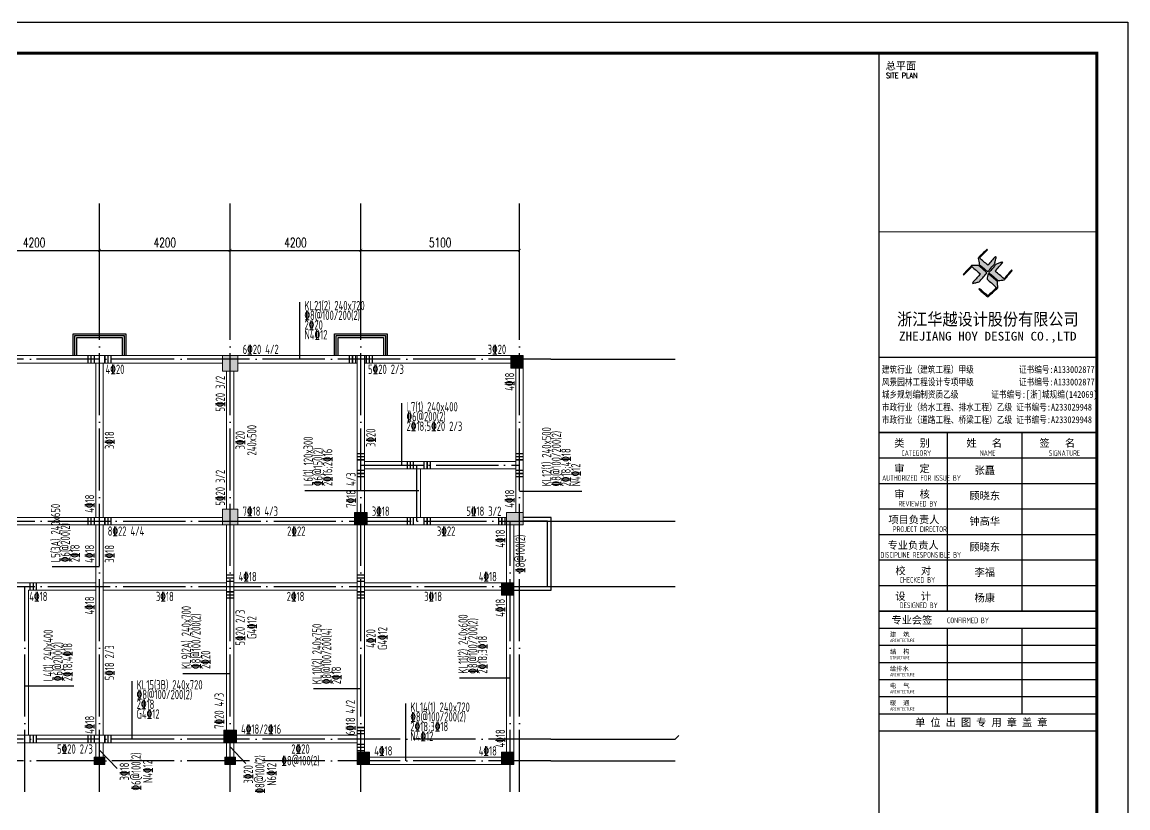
# Model space of a CAD drawing. Extents: x -638872 to -278819, y -139534 to 213996.
# Drawn here: x -494384 to -458845, y -28835 to -3591 of the extents above; entities that cross this region are included whole.
import ezdxf
from ezdxf.enums import TextEntityAlignment as Align

# ---------------------------------------------------------------- set-up
doc = ezdxf.new("R2010")
doc.units = 0
doc.header["$LTSCALE"] = 1000
doc.header["$MEASUREMENT"] = 0
doc.linetypes.add('DOTE', pattern=[2.42, 2, -0.2, 0.02, -0.2])
doc.linetypes.add('线型3', pattern=[500, 300, -200])
doc.layers.get('0').update_dxf_attribs({"linetype": 'CONTINUOUS'})
doc.layers.get('Defpoints').update_dxf_attribs({"linetype": 'CONTINUOUS'})
for name, color, linetype in [('AXIS', 171, 'CONTINUOUS'), ('DOTE', 14, 'DOTE'), ('PUB_TITLE', 171, 'CONTINUOUS'), ('TK', 4, 'CONTINUOUS'), ('室外线条', 151, 'CONTINUOUS'), ('栏杆', 144, 'CONTINUOUS')]:
    doc.layers.add(name, color=color, linetype=linetype)
for name, color, linetype, lineweight in [('COLU', 7, 'CONTINUOUS', 0), ('COLU_HATCH', 251, 'CONTINUOUS', 0), ('梁', 4, 'CONTINUOUS', 18), ('梁原位标注', 7, 'CONTINUOUS', 25), ('梁原位标注竖向', 7, 'CONTINUOUS', 25), ('梁虚线', 134, '线型3', 18), ('梁集中标注', 2, 'CONTINUOUS', 25), ('梁集中标注竖向', 2, 'CONTINUOUS', 25), ('次梁箍筋', 1, 'CONTINUOUS', 40)]:
    doc.layers.add(name, color=color, linetype=linetype, lineweight=lineweight)
doc.styles.add('-宋体', font='', dxfattribs={"width": 0.8})
doc.styles.add('_TCH_DIM_T3', font='SIMPLEX', dxfattribs={"width": 0.705882, "bigfont": 'GBCBIG'})
doc.styles.add('FromPkpm', font='Pkpmeng', dxfattribs={"width": 0.7, "bigfont": 'hztxt'})
doc.styles.add('HT', font='simhei.ttf', dxfattribs={"width": 0.8})
doc.styles.add('ROMANS', font='romans', dxfattribs={"width": 0.65, "height": 231.275})
doc.styles.add('TSSD_REIN', font='tssdeng.shx', dxfattribs={"width": 0.7, "bigfont": 'tssdchn.shx'})
doc.styles.add('图签宋体', font='', dxfattribs={"height": 300})
doc.styles.add('图签黑体', font='simhei.ttf', dxfattribs={"height": 550})
doc.styles.get('-宋体').set_extended_font_data('SimSun')
doc.styles.get('图签宋体').set_extended_font_data('NSimSun')
doc.dimstyles.new('_TCH_ARCH&&100', dxfattribs={"dimtxt": 297.5, "dimasz": 100, "dimexe": 250, "dimexo": 300, "dimgap": 100, "dimtad": 1, "dimdec": 0, "dimzin": 0, "dimdsep": 46, "dimtxsty": '_TCH_DIM_T3', "dimblk": 'ARCHTICK', "dimcen": 0.09, "dimclrt": 7, "dimazin": 2, "dimtfac": 1, "dimtdec": 0, "dimtix": 1, "dimtmove": 2, "dimatfit": 3, "dimfxl": 0, "dimtolj": 1, "dimtzin": 0, "dimarcsym": 0})

# ---------------------------------------------------------------- blocks, each defined once
blk = doc.blocks.new('A$C053D6479')
at = {"layer": 'PUB_TITLE'}
h = blk.add_hatch(color=256, dxfattribs=at)
h.dxf.hatch_style = 1
edge = h.paths.add_edge_path()
edge.add_spline(control_points=[(1026, 827), (1105, 920), (1188, 1008), (1266, 1102)], knot_values=[13, 13, 13, 13, 14, 14, 14, 14], degree=3, periodic=0)
edge.add_spline(control_points=[(1266, 1102), (1258, 1111), (1249, 1119), (1239, 1116)], knot_values=[12, 12, 12, 12, 13, 13, 13, 13], degree=3, periodic=0)
edge.add_spline(control_points=[(1239, 1116), (1210, 1107), (1179, 1092), (1144, 1077)], knot_values=[11, 11, 11, 11, 12, 12, 12, 12], degree=3, periodic=0)
edge.add_spline(control_points=[(1144, 1077), (1109, 1063), (1069, 1053), (1047, 1038)], knot_values=[10, 10, 10, 10, 11, 11, 11, 11], degree=3, periodic=0)
edge.add_spline(control_points=[(1047, 1038), (1028, 1026), (1007, 992), (991, 972)], knot_values=[9, 9, 9, 9, 10, 10, 10, 10], degree=3, periodic=0)
edge.add_spline(control_points=[(991, 972), (942, 913), (899, 868), (849, 810)], knot_values=[8, 8, 8, 8, 9, 9, 9, 9], degree=3, periodic=0)
edge.add_spline(control_points=[(849, 810), (842, 801), (822, 776), (822, 775)], knot_values=[7, 7, 7, 7, 8, 8, 8, 8], degree=3, periodic=0)
edge.add_spline(control_points=[(822, 775), (823, 771), (848, 752), (859, 744)], knot_values=[6, 6, 6, 6, 7, 7, 7, 7], degree=3, periodic=0)
edge.add_spline(control_points=[(859, 744), (949, 670), (1035, 592), (1122, 521)], knot_values=[5, 5, 5, 5, 6, 6, 6, 6], degree=3, periodic=0)
edge.add_spline(control_points=[(1122, 521), (1153, 527), (1185, 530), (1217, 533)], knot_values=[4, 4, 4, 4, 5, 5, 5, 5], degree=3, periodic=0)
edge.add_spline(control_points=[(1217, 533), (1246, 535), (1293, 532), (1316, 542)], knot_values=[3, 3, 3, 3, 4, 4, 4, 4], degree=3, periodic=0)
edge.add_spline(control_points=[(1316, 542), (1327, 547), (1338, 565), (1349, 579)], knot_values=[2, 2, 2, 2, 3, 3, 3, 3], degree=3, periodic=0)
edge.add_spline(control_points=[(1349, 579), (1423, 670), (1507, 759), (1572, 848)], knot_values=[1, 1, 1, 1, 2, 2, 2, 2], degree=3, periodic=0)
edge.add_spline(control_points=[(1572, 848), (1564, 852), (1561, 861), (1551, 862)], knot_values=[0, 0, 0, 0, 1, 1, 1, 1], degree=3, periodic=0)
edge.add_spline(control_points=[(1551, 862), (1469, 769), (1393, 671), (1310, 579)], knot_values=[15, 15, 15, 15, 16, 16, 16, 16], degree=3, periodic=0)
edge.add_spline(control_points=[(1310, 579), (1216, 662), (1118, 742), (1026, 827)], knot_values=[14, 14, 14, 14, 15, 15, 15, 15], degree=3, periodic=0)
at = {"layer": 'TK'}
h = blk.add_hatch(color=256, dxfattribs=at)
h.dxf.hatch_style = 2
edge = h.paths.add_edge_path()
edge.add_spline(control_points=[(906, 946), (906, 946), (906, 946), (866, 899), (814, 839), (806, 829), (789, 806), (787, 806), (777, 804), (728, 856), (719, 864), (651, 922), (580, 978), (514, 1036), (509, 1106), (488, 1176), (479, 1247), (570, 1343), (663, 1436), (758, 1526), (764, 1523), (768, 1518), (774, 1515), (693, 1422), (599, 1343), (520, 1249), (607, 1171), (698, 1096), (789, 1021), (874, 1109), (950, 1206), (1031, 1298), (1066, 1286), (1054, 1262), (1045, 1224), (1036, 1188), (1031, 1158), (1024, 1121), (1020, 1104), (1017, 1085), (1012, 1071), (1004, 1052), (976, 1026), (956, 1003), (906, 946)], knot_values=[-1, 0, 0, 0, 0, 0.0001, 1, 1, 1, 2, 2, 2, 3, 3, 3, 4, 4, 4, 5, 5, 5, 6, 6, 6, 7, 7, 7, 8, 8, 8, 9, 9, 9, 10, 10, 10, 11, 11, 11, 12, 12, 12, 13, 13, 13, 14, 14, 14, 14], degree=3, periodic=0)
h = blk.add_hatch(color=256, dxfattribs=at)
h.dxf.hatch_style = 2
edge = h.paths.add_edge_path()
edge.add_spline(control_points=[(291, 452), (291, 452), (291, 452), (313, 470), (322, 480), (400, 566), (477, 652), (553, 736), (460, 815), (366, 894), (270, 970), (183, 883), (101, 791), (16, 703), (-18, 714), (9, 735), (28, 755), (103, 838), (192, 930), (266, 1005), (319, 1009), (387, 1005), (442, 1007), (456, 1008), (472, 1011), (485, 1007), (507, 1000), (534, 967), (555, 949), (624, 891), (699, 833), (760, 773), (689, 691), (614, 604), (539, 517), (529, 505), (516, 487), (506, 482), (492, 475), (469, 472), (452, 467), (416, 456), (383, 448), (342, 438), (323, 433), (297, 422), (293, 440), (291, 452)], knot_values=[-1, 0, 0, 0, 0, 0.0001, 1, 1, 1, 2, 2, 2, 3, 3, 3, 4, 4, 4, 5, 5, 5, 6, 6, 6, 7, 7, 7, 8, 8, 8, 9, 9, 9, 10, 10, 10, 11, 11, 11, 12, 12, 12, 13, 13, 13, 14, 14, 14, 15, 15, 15, 15], degree=3, periodic=0)
h = blk.add_hatch(color=256, dxfattribs=at)
h.dxf.hatch_style = 2
edge = h.paths.add_edge_path()
edge.add_spline(control_points=[(662, 103), (662, 103), (662, 103), (616, 143), (568, 186), (545, 207), (518, 224), (499, 250), (501, 259), (511, 261), (516, 267), (609, 192), (696, 111), (785, 33), (883, 118), (977, 208), (1070, 298), (992, 373), (892, 456), (803, 534), (791, 544), (768, 561), (766, 569), (761, 588), (776, 634), (780, 655), (785, 690), (788, 721), (795, 746), (897, 661), (998, 576), (1097, 490), (1100, 425), (1106, 361), (1107, 294), (1018, 207), (925, 121), (830, 33), (818, 21), (800, 0), (787, 0), (768, -1), (725, 49), (712, 60), (662, 103)], knot_values=[-1, 0, 0, 0, 0, 0.0001, 1, 1, 1, 2, 2, 2, 3, 3, 3, 4, 4, 4, 5, 5, 5, 6, 6, 6, 7, 7, 7, 8, 8, 8, 9, 9, 9, 10, 10, 10, 11, 11, 11, 12, 12, 12, 13, 13, 13, 14, 14, 14, 14], degree=3, periodic=0)
for points, knots in [([(1031, 1298), (1066, 1286), (1054, 1262), (1045, 1224), (1036, 1188), (1031, 1158), (1024, 1121), (1020, 1104), (1017, 1085), (1012, 1071), (1004, 1052), (976, 1026), (956, 1003), (906, 946), (866, 899), (814, 839), (806, 829), (789, 806), (787, 806), (777, 804), (728, 856), (719, 864), (651, 922), (580, 978), (514, 1036), (509, 1106), (488, 1176), (479, 1247), (570, 1343), (663, 1436), (758, 1526), (764, 1523), (768, 1518), (774, 1515), (693, 1422), (599, 1343), (520, 1249), (607, 1171), (698, 1096), (789, 1021), (874, 1109), (950, 1206), (1031, 1298)], [0, 0, 0, 0, 1, 1, 1, 2, 2, 2, 3, 3, 3, 4, 4, 4, 5, 5, 5, 6, 6, 6, 7, 7, 7, 8, 8, 8, 9, 9, 9, 10, 10, 10, 11, 11, 11, 12, 12, 12, 13, 13, 13, 14, 14, 14, 14]), ([(1551, 862), (1561, 861), (1564, 852), (1572, 848), (1507, 759), (1423, 670), (1349, 579), (1338, 565), (1327, 547), (1316, 542), (1293, 532), (1246, 535), (1217, 533), (1185, 530), (1153, 527), (1122, 521), (1035, 592), (949, 670), (859, 744), (848, 752), (823, 771), (822, 775), (822, 776), (842, 801), (849, 810), (899, 868), (942, 913), (991, 972), (1007, 992), (1028, 1026), (1047, 1038), (1069, 1053), (1109, 1063), (1144, 1077), (1179, 1092), (1210, 1107), (1239, 1116), (1249, 1119), (1258, 1111), (1266, 1102), (1188, 1008), (1105, 920), (1026, 827), (1118, 742), (1216, 662), (1310, 579), (1393, 671), (1469, 769), (1551, 862)], [0, 0, 0, 0, 1, 1, 1, 2, 2, 2, 3, 3, 3, 4, 4, 4, 5, 5, 5, 6, 6, 6, 7, 7, 7, 8, 8, 8, 9, 9, 9, 10, 10, 10, 11, 11, 11, 12, 12, 12, 13, 13, 13, 14, 14, 14, 15, 15, 15, 16, 16, 16, 16]), ([(555, 949), (624, 891), (699, 833), (760, 773), (689, 691), (614, 604), (539, 517), (529, 505), (516, 487), (506, 482), (492, 475), (469, 472), (452, 467), (416, 456), (383, 448), (342, 438), (323, 433), (297, 422), (293, 440), (291, 452), (313, 470), (322, 480), (400, 566), (477, 652), (553, 736), (460, 815), (366, 894), (270, 970), (183, 883), (101, 791), (16, 703), (-18, 714), (9, 735), (28, 755), (103, 838), (192, 930), (266, 1005), (319, 1009), (387, 1005), (442, 1007), (456, 1008), (472, 1011), (485, 1007), (507, 1000), (534, 967), (555, 949)], [0, 0, 0, 0, 1, 1, 1, 2, 2, 2, 3, 3, 3, 4, 4, 4, 5, 5, 5, 6, 6, 6, 7, 7, 7, 8, 8, 8, 9, 9, 9, 10, 10, 10, 11, 11, 11, 12, 12, 12, 13, 13, 13, 14, 14, 14, 15, 15, 15, 15]), ([(1097, 490), (1100, 425), (1106, 361), (1107, 294), (1018, 207), (925, 121), (830, 33), (818, 21), (800, 0), (787, 0), (768, -1), (725, 49), (712, 60), (662, 103), (616, 143), (568, 186), (545, 207), (518, 224), (499, 250), (501, 259), (511, 261), (516, 267), (609, 192), (696, 111), (785, 33), (883, 118), (977, 208), (1070, 298), (992, 373), (892, 456), (803, 534), (791, 544), (768, 561), (766, 569), (761, 588), (776, 634), (780, 655), (785, 690), (788, 721), (795, 746), (897, 661), (998, 576), (1097, 490)], [0, 0, 0, 0, 1, 1, 1, 2, 2, 2, 3, 3, 3, 4, 4, 4, 5, 5, 5, 6, 6, 6, 7, 7, 7, 8, 8, 8, 9, 9, 9, 10, 10, 10, 11, 11, 11, 12, 12, 12, 13, 13, 13, 14, 14, 14, 14])]:
    blk.add_open_spline(points, degree=3, knots=knots, dxfattribs=at)
blk = doc.blocks.new('GeYuanFrame_84081615', base_point=(18.76, 4.34))
at = {"layer": 'PUB_TITLE'}
for points in [[(703.76, 235.14), (703.76, 292.54)], [(727.76, 235.14), (727.76, 292.54)], [(703.76, 202.14), (703.76, 229.64)], [(727.76, 202.14), (727.76, 229.64)]]:
    blk.add_lwpolyline(points, dxfattribs=at)
at = {"layer": 'TK'}
for p, q in [((43.76, 414.34), (751.76, 414.34)), ((681.76, 316.74), (751.76, 316.74)), ((681.76, 284.34), (751.76, 284.34)), ((681.76, 276.14), (751.76, 276.14)), ((681.76, 267.94), (751.76, 267.94)), ((681.76, 259.74), (751.76, 259.74)), ((681.76, 251.54), (751.76, 251.54)), ((681.76, 243.34), (751.76, 243.34)), ((681.76, 235.14), (751.76, 235.14)), ((681.76, 235.14), (751.76, 235.14))]:
    blk.add_line(p, q, dxfattribs=at)
for points in [[(18.76, 424.34), (761.76, 424.34), (761.76, 4.34), (18.76, 4.34), (18.76, 424.34)], [(681.76, 292.54), (751.76, 292.54)], [(681.76, 235.14), (751.76, 235.14)], [(681.76, 229.64), (751.76, 229.64)], [(681.76, 224.14), (751.76, 224.14)], [(681.76, 218.64), (751.76, 218.64)], [(681.76, 213.14), (751.76, 213.14)], [(681.76, 207.64), (751.76, 207.64)], [(681.76, 202.14), (751.76, 202.14)], [(681.76, 196.64), (751.76, 196.64)]]:
    blk.add_lwpolyline(points, dxfattribs=at)
at = {"layer": 'TK', "const_width": 1}
blk.add_lwpolyline([(751.76, 414.34), (43.76, 414.34), (43.76, 14.34), (751.76, 14.34)], close=True, dxfattribs=at)
at = {"layer": 'TK'}
for points, const_width in [([(681.76, 414.34), (681.76, 14.34)], 0.4), ([(681.76, 356.95), (751.76, 356.95)], 0.35), ([(681.76, 292.54), (751.76, 292.54)], 0.35), ([(681.76, 292.54), (751.76, 292.54)], 0.35), ([(681.76, 235.14), (751.76, 235.14)], 0.35), ([(681.76, 202.14), (751.76, 202.14)], 0.35)]:
    blk.add_lwpolyline(points, dxfattribs=dict(at, const_width=const_width))
at = {"layer": 'PUB_TITLE', "xscale": 0.01000000000021828, "yscale": 0.01000000000021828, "zscale": 0.01}
blk.add_blockref('A$C053D6479', (708.86, 336.08), dxfattribs=at)
at = {"layer": 'TK', "style": '图签宋体'}
for s, height, p in [('总平面', 2.4, (683.9, 409.1)), ('类   别', 2.4, (686.65, 287.9)), ('姓   名', 2.4, (709.87, 287.9)), ('签   名', 2.4, (733.35, 287.9)), ('审   定', 2.4, (686.65, 279.7)), ('审   核', 2.4, (686.65, 271.5)), ('项目负责人', 2.4, (684.8, 263.3)), ('专业负责人', 2.4, (684.56, 255.1)), ('校   对', 2.4, (687.06, 246.9)), ('设   计', 2.4, (687.03, 238.7)), ('专业会签', 2.4, (685.79, 231.05)), ('建  筑', 1.44, (685.28, 226.92)), ('结  构', 1.44, (685.28, 221.42)), ('给排水', 1.44, (685.28, 215.92)), ('电  气', 1.44, (685.28, 210.42)), ('暖  通', 1.44, (685.28, 204.92)), ('单 位 出 图 专 用 章 盖 章', 2.4, (693.39, 198.16))]:
    blk.add_text(s, height=height, dxfattribs=at).set_placement(p)
at = {"layer": 'TK'}
for s, height, style, width, p in [('SITE PLAN', 1.697, 'ROMANS', 0.76, (684.02, 406.31)), ('建筑行业（建筑工程）甲级           证书编号:A133002877', 2.2, '-宋体', 0.8, (682.67, 311.64)), ('风景园林工程设计专项甲级           证书编号:A133002877', 2.2, '-宋体', 0.8, (682.67, 307.62)), ('城乡规划编制资质乙级        证书编号:[浙]城规编(142069)', 2.2, '-宋体', 0.8, (682.67, 303.63)), ('市政行业（给水工程、排水工程）乙级 证书编号:A233029948', 2.2, '-宋体', 0.8, (682.67, 299.55)), ('市政行业（道路工程、桥梁工程）乙级 证书编号:A233029948', 2.2, '-宋体', 0.8, (682.67, 295.5)), ('CATEGORY', 1.8, 'TSSD_REIN', 0.7, (688.99, 284.98)), ('NAME', 1.8, 'TSSD_REIN', 0.7, (714.18, 284.98)), ('SIGNATURE', 1.8, 'TSSD_REIN', 0.7, (736.34, 284.98)), ('AUTHORIZED FOR ISSUE BY', 1.8, 'TSSD_REIN', 0.7, (682.79, 276.98)), ('REVIEWED BY', 1.8, 'TSSD_REIN', 0.7, (688.03, 268.72)), ('PROJECT DIRECTOR', 1.8, 'TSSD_REIN', 0.7, (686.22, 260.55)), ('DISCIPLINE RESPONSIBLE BY', 1.8, 'TSSD_REIN', 0.7, (682.25, 252.28)), ('CHECKED BY', 1.8, 'TSSD_REIN', 0.7, (688.42, 244.25)), ('DESIGNED BY', 1.8, 'TSSD_REIN', 0.7, (688.43, 236.08)), ('CONFIRMED BY', 1.8, 'TSSD_REIN', 0.7, (703.61, 231.23)), ('ARCHITECTURE', 1.08, 'TSSD_REIN', 0.7, (685.32, 225.15)), ('STRUCTURE', 1.08, 'TSSD_REIN', 0.7, (685.32, 219.65)), ('ARCHITECTURE', 1.08, 'TSSD_REIN', 0.7, (685.32, 214.15)), ('ARCHITECTURE', 1.08, 'TSSD_REIN', 0.7, (685.32, 208.65)), ('ARCHITECTURE', 1.08, 'TSSD_REIN', 0.7, (685.32, 203.15))]:
    blk.add_text(s, height=height, dxfattribs=dict(at, style=style, width=width)).set_placement(p)
for s, height, style, width, p in [('浙江华越设计股份有限公司', 3.96, 'HT', 0.9, (716.74, 328.97)), ('ZHEJIANG HOY DESIGN CO.,LTD', 2.8, '图签黑体', 1.11, (716.73, 323.1))]:
    blk.add_text(s, height=height, dxfattribs=dict(at, style=style, width=width)).set_placement(p, align=Align.MIDDLE)
at = {"layer": 'TK', "char_height": 2.4, "width": 24, "attachment_point": 5, "style": '图签宋体'}
for s, insert in [('张矗', (715.76, 280.21)), ('顾晓东', (715.76, 272.04)), ('钟高华', (715.76, 263.84)), ('顾晓东', (715.76, 255.57)), ('李福', (715.76, 247.44)), ('杨康', (715.76, 239.24))]:
    blk.add_mtext(s, dxfattribs=dict(at, insert=insert))
blk = doc.blocks.new('_ArchTick')
at = {"color": 0, "linetype": 'ByBlock', "const_width": 0.15}
blk.add_lwpolyline([(-0.5, -0.5), (0.5, 0.5)], dxfattribs=at)
blk = doc.blocks.new('*D749')
at = {"layer": 'AXIS', "color": 0, "lineweight": -2}
for p, q in [((-496097, -13123), (-496097, -10673)), ((-496097, -10923), (-491897, -10923)), ((-491897, -13123), (-491897, -10673))]:
    blk.add_line(p, q, dxfattribs=at)
at = {"layer": 'Defpoints', "color": 0}
for p in [(-491897, -10923), (-496097, -13423), (-491897, -13423)]:
    blk.add_point(p, dxfattribs=at)
at = {"layer": 'AXIS', "color": 0, "lineweight": -2, "xscale": 100, "yscale": 100, "zscale": 100, "rotation": 180}
blk.add_blockref('_ArchTick', (-496097, -10923), dxfattribs=at)
at = {"layer": 'AXIS', "color": 0, "lineweight": -2, "xscale": 100, "yscale": 100, "zscale": 100}
blk.add_blockref('_ArchTick', (-491897, -10923), dxfattribs=at)
at = {"layer": 'AXIS', "color": 7, "insert": (-493997, -10675), "char_height": 297.5, "attachment_point": 5, "style": '_TCH_DIM_T3'}
blk.add_mtext('\\A1;4200', dxfattribs=at)
blk = doc.blocks.new('*D750')
at = {"layer": 'AXIS', "color": 0, "lineweight": -2}
for p, q in [((-491897, -13123), (-491897, -10673)), ((-491897, -10923), (-487697, -10923)), ((-487697, -13123), (-487697, -10673))]:
    blk.add_line(p, q, dxfattribs=at)
at = {"layer": 'Defpoints', "color": 0}
for p in [(-487697, -10923), (-491897, -13423), (-487697, -13423)]:
    blk.add_point(p, dxfattribs=at)
at = {"layer": 'AXIS', "color": 0, "lineweight": -2, "xscale": 100, "yscale": 100, "zscale": 100, "rotation": 180}
blk.add_blockref('_ArchTick', (-491897, -10923), dxfattribs=at)
at = {"layer": 'AXIS', "color": 0, "lineweight": -2, "xscale": 100, "yscale": 100, "zscale": 100}
blk.add_blockref('_ArchTick', (-487697, -10923), dxfattribs=at)
at = {"layer": 'AXIS', "color": 7, "insert": (-489797, -10675), "char_height": 297.5, "attachment_point": 5, "style": '_TCH_DIM_T3'}
blk.add_mtext('\\A1;4200', dxfattribs=at)
blk = doc.blocks.new('*D751')
at = {"layer": 'AXIS', "color": 0, "lineweight": -2}
for p, q in [((-487697, -13123), (-487697, -10673)), ((-487697, -10923), (-483497, -10923)), ((-483497, -13123), (-483497, -10673))]:
    blk.add_line(p, q, dxfattribs=at)
at = {"layer": 'Defpoints', "color": 0}
for p in [(-483497, -10923), (-487697, -13423), (-483497, -13423)]:
    blk.add_point(p, dxfattribs=at)
at = {"layer": 'AXIS', "color": 0, "lineweight": -2, "xscale": 100, "yscale": 100, "zscale": 100, "rotation": 180}
blk.add_blockref('_ArchTick', (-487697, -10923), dxfattribs=at)
at = {"layer": 'AXIS', "color": 0, "lineweight": -2, "xscale": 100, "yscale": 100, "zscale": 100}
blk.add_blockref('_ArchTick', (-483497, -10923), dxfattribs=at)
at = {"layer": 'AXIS', "color": 7, "insert": (-485597, -10675), "char_height": 297.5, "attachment_point": 5, "style": '_TCH_DIM_T3'}
blk.add_mtext('\\A1;4200', dxfattribs=at)
blk = doc.blocks.new('*D752')
at = {"layer": 'AXIS', "color": 0, "lineweight": -2}
for p, q in [((-483497, -13123), (-483497, -10673)), ((-483497, -10923), (-478397, -10923)), ((-478397, -13123), (-478397, -10673))]:
    blk.add_line(p, q, dxfattribs=at)
at = {"layer": 'Defpoints', "color": 0}
for p in [(-478397, -10923), (-483497, -13423), (-478397, -13423)]:
    blk.add_point(p, dxfattribs=at)
at = {"layer": 'AXIS', "color": 0, "lineweight": -2, "xscale": 100, "yscale": 100, "zscale": 100, "rotation": 180}
blk.add_blockref('_ArchTick', (-483497, -10923), dxfattribs=at)
at = {"layer": 'AXIS', "color": 0, "lineweight": -2, "xscale": 100, "yscale": 100, "zscale": 100}
blk.add_blockref('_ArchTick', (-478397, -10923), dxfattribs=at)
at = {"layer": 'AXIS', "color": 7, "insert": (-480947, -10675), "char_height": 297.5, "attachment_point": 5, "style": '_TCH_DIM_T3'}
blk.add_mtext('\\A1;5100', dxfattribs=at)

msp = doc.modelspace()

# ---------------------------------------------------------------- hatches: boundary and pattern name
at = {"layer": 'COLU_HATCH'}
for points in [[(-487446.73, -14803.44), (-487446.73, -14303.44), (-487946.73, -14303.44), (-487946.73, -14803.44)], [(-478276.73, -14703.44), (-478276.73, -14303.44), (-478676.73, -14303.44), (-478676.73, -14703.44)], [(-487446.73, -19743.44), (-487446.73, -19243.44), (-487946.73, -19243.44), (-487946.73, -19743.44)], [(-483296.73, -19743.44), (-483296.73, -19343.44), (-483696.73, -19343.44), (-483696.73, -19743.44)], [(-478276.73, -19743.44), (-478276.73, -19343.44), (-478816.73, -19343.44), (-478816.73, -19743.44)], [(-478576.73, -22003.44), (-478576.73, -21603.44), (-478976.73, -21603.44), (-478976.73, -22003.44)], [(-487496.73, -26743.44), (-487496.73, -26343.44), (-487896.73, -26343.44), (-487896.73, -26743.44)], [(-492071.73, -27203.44), (-491721.73, -27203.44), (-491721.73, -27443.44), (-492071.73, -27443.44)], [(-487871.73, -27203.44), (-487521.73, -27203.44), (-487521.73, -27443.44), (-487871.73, -27443.44)], [(-483216.73, -27443.44), (-483216.73, -27043.44), (-483616.73, -27043.44), (-483616.73, -27443.44)], [(-478576.73, -27443.44), (-478576.73, -27043.44), (-478976.73, -27043.44), (-478976.73, -27443.44)]]:
    msp.add_hatch(color=256, dxfattribs=at).paths.add_polyline_path(points)

# ---------------------------------------------------------------- linework, layer by layer
at = {"layer": 'AXIS'}
for p, q in [((-491896.73, -13423.44), (-491896.73, -9423.44)), ((-487696.73, -13423.44), (-487696.73, -9423.44)), ((-483496.73, -13423.44), (-483496.73, -9423.44)), ((-478396.73, -13423.44), (-478396.73, -9423.44)), ((-477396.73, -14423.44), (-473396.73, -14423.44)), ((-477396.73, -19623.44), (-473396.73, -19623.44)), ((-477396.73, -21723.44), (-473396.73, -21723.44)), ((-477396.73, -26623.44), (-473396.73, -26623.44)), ((-473279.57, -26506.28), (-473396.73, -26623.44)), ((-477396.73, -27323.44), (-473396.73, -27323.44))]:
    msp.add_line(p, q, dxfattribs=at)
at = {"layer": 'COLU'}
for points in [[(-487446.73, -14803.44), (-487446.73, -14303.44), (-487946.73, -14303.44), (-487946.73, -14803.44)], [(-478276.73, -14703.44), (-478276.73, -14303.44), (-478676.73, -14303.44), (-478676.73, -14703.44)], [(-487446.73, -19743.44), (-487446.73, -19243.44), (-487946.73, -19243.44), (-487946.73, -19743.44)], [(-483296.73, -19743.44), (-483296.73, -19343.44), (-483696.73, -19343.44), (-483696.73, -19743.44)], [(-478276.73, -19743.44), (-478276.73, -19343.44), (-478816.73, -19343.44), (-478816.73, -19743.44)], [(-478576.73, -22003.44), (-478576.73, -21603.44), (-478976.73, -21603.44), (-478976.73, -22003.44)], [(-487496.73, -26743.44), (-487496.73, -26343.44), (-487896.73, -26343.44), (-487896.73, -26743.44)], [(-492071.73, -27203.44), (-491721.73, -27203.44), (-491721.73, -27443.44), (-492071.73, -27443.44)], [(-487871.73, -27203.44), (-487521.73, -27203.44), (-487521.73, -27443.44), (-487871.73, -27443.44)], [(-483216.73, -27443.44), (-483216.73, -27043.44), (-483616.73, -27043.44), (-483616.73, -27443.44)], [(-478576.73, -27443.44), (-478576.73, -27043.44), (-478976.73, -27043.44), (-478976.73, -27443.44)]]:
    msp.add_lwpolyline(points, close=True, dxfattribs=at)
at = {"layer": 'DOTE', "color": 8, "linetype": 'DOTE'}
for p, q in [((-491896.73, -28323.44), (-491896.73, -13423.44)), ((-487696.73, -28323.44), (-487696.73, -13423.44)), ((-483496.73, -28323.44), (-483496.73, -13423.44)), ((-478396.73, -28323.44), (-478396.73, -13423.44)), ((-477396.73, -14423.44), (-522596.73, -14423.44)), ((-483496.73, -17823.44), (-478396.73, -17823.44)), ((-481696.73, -19623.44), (-481696.73, -17823.44)), ((-522596.73, -19623.44), (-477396.73, -19623.44)), ((-478696.73, -28323.44), (-478696.73, -19623.44)), ((-522596.73, -21723.44), (-477396.73, -21723.44)), ((-494296.73, -28323.44), (-494296.73, -21723.44)), ((-477396.73, -26623.44), (-522596.73, -26623.44)), ((-491896.73, -26978.62), (-491329.72, -27569.27)), ((-487696.73, -26868.85), (-487189.46, -27404.96)), ((-477396.73, -27323.44), (-522596.73, -27323.44))]:
    msp.add_line(p, q, dxfattribs=at)
at = {"layer": '室外线条'}
for points in [[(-492746.73, -14303.44), (-492746.73, -13603.44), (-491046.73, -13603.44), (-491046.73, -14303.44)], [(-484346.73, -14303.44), (-484346.73, -13603.44), (-482646.73, -13603.44), (-482646.73, -14303.44)], [(-478576.73, -21843.44), (-477376.73, -21843.44), (-477376.73, -19503.44), (-478276.73, -19503.44)], [(-478576.73, -21723.44), (-477496.73, -21723.44), (-477496.73, -19623.44), (-478276.73, -19623.44)]]:
    msp.add_lwpolyline(points, dxfattribs=at)
at = {"layer": '栏杆'}
for points in [[(-492686.73, -14303.44), (-492686.73, -13663.44), (-491106.73, -13663.44), (-491106.73, -14303.44)], [(-492626.73, -14303.44), (-492626.73, -13723.44), (-491166.73, -13723.44), (-491166.73, -14303.44)], [(-484286.73, -14303.44), (-484286.73, -13663.44), (-482706.73, -13663.44), (-482706.73, -14303.44)], [(-484226.73, -14303.44), (-484226.73, -13723.44), (-482766.73, -13723.44), (-482766.73, -14303.44)]]:
    msp.add_lwpolyline(points, dxfattribs=at)
at = {"layer": '梁', "lineweight": 18, "ltscale": 1}
for p, q in [((-495976.73, -14303.44), (-487946.73, -14303.44)), ((-487446.73, -14303.44), (-483616.73, -14303.44)), ((-483616.73, -14303.44), (-483376.73, -14303.44)), ((-483376.73, -14303.44), (-478676.73, -14303.44)), ((-478276.73, -17823.44), (-478276.73, -14703.44)), ((-481696.73, -17943.44), (-478516.73, -17943.44)), ((-481576.73, -19503.44), (-481576.73, -17943.44)), ((-478516.73, -19343.44), (-478516.73, -17823.44)), ((-478276.73, -19343.44), (-478276.73, -17823.44)), ((-481696.73, -19503.44), (-478816.73, -19503.44)), ((-478576.73, -21603.44), (-478576.73, -19743.44)), ((-478576.73, -27043.44), (-478576.73, -22003.44)), ((-483616.73, -27043.44), (-483616.73, -26623.44)), ((-495716.73, -26743.44), (-487896.73, -26743.44)), ((-492016.73, -27323.44), (-492016.73, -26743.44)), ((-491776.73, -27323.44), (-491776.73, -26743.44)), ((-487816.73, -27323.44), (-487816.73, -26743.44)), ((-487576.73, -27323.44), (-487576.73, -26743.44)), ((-487496.73, -26743.44), (-483616.73, -26743.44)), ((-491776.73, -27323.44), (-492016.73, -27323.44)), ((-487576.73, -27323.44), (-487816.73, -27323.44)), ((-483216.73, -27443.44), (-478976.73, -27443.44))]:
    msp.add_line(p, q, dxfattribs=at)
at = {"layer": '梁虚线', "lineweight": 18, "ltscale": 1}
for p, q in [((-495976.73, -14543.44), (-487946.73, -14543.44)), ((-492016.73, -19503.44), (-492016.73, -14543.44)), ((-491776.73, -19503.44), (-491776.73, -14543.44)), ((-487446.73, -14543.44), (-483616.73, -14543.44)), ((-483616.73, -19343.44), (-483616.73, -14303.44)), ((-483376.73, -19343.44), (-483376.73, -14303.44)), ((-483376.73, -14543.44), (-478676.73, -14543.44)), ((-487816.73, -19243.44), (-487816.73, -14803.44)), ((-487576.73, -19243.44), (-487576.73, -14803.44)), ((-478516.73, -17823.44), (-478516.73, -14703.44)), ((-483376.73, -17703.44), (-481696.73, -17703.44)), ((-481696.73, -17703.44), (-478516.73, -17703.44)), ((-483376.73, -17943.44), (-481696.73, -17943.44)), ((-481696.73, -19503.44), (-481696.73, -17943.44)), ((-495716.73, -19503.44), (-487946.73, -19503.44)), ((-487446.73, -19503.44), (-483696.73, -19503.44)), ((-483296.73, -19503.44), (-481696.73, -19503.44)), ((-495716.73, -19743.44), (-487946.73, -19743.44)), ((-492016.73, -26503.44), (-492016.73, -19743.44)), ((-491776.73, -26503.44), (-491776.73, -19743.44)), ((-487816.73, -26343.44), (-487816.73, -19743.44)), ((-487576.73, -26343.44), (-487576.73, -19743.44)), ((-487446.73, -19743.44), (-483696.73, -19743.44)), ((-483616.73, -26623.44), (-483616.73, -19743.44)), ((-483376.73, -26623.44), (-483376.73, -19743.44)), ((-483296.73, -19743.44), (-481696.73, -19743.44)), ((-481696.73, -19743.44), (-478816.73, -19743.44)), ((-478816.73, -21603.44), (-478816.73, -19743.44)), ((-495976.73, -21603.44), (-494296.73, -21603.44)), ((-494296.73, -21603.44), (-492016.73, -21603.44)), ((-491776.73, -21603.44), (-487816.73, -21603.44)), ((-487576.73, -21603.44), (-483616.73, -21603.44)), ((-483376.73, -21603.44), (-478976.73, -21603.44)), ((-494176.73, -26503.44), (-494176.73, -21843.44)), ((-494176.73, -21843.44), (-492016.73, -21843.44)), ((-491776.73, -21843.44), (-487816.73, -21843.44)), ((-487576.73, -21843.44), (-483616.73, -21843.44)), ((-483376.73, -21843.44), (-478976.73, -21843.44)), ((-478816.73, -27043.44), (-478816.73, -22003.44)), ((-495716.73, -26503.44), (-487896.73, -26503.44)), ((-487496.73, -26503.44), (-483616.73, -26503.44)), ((-483376.73, -27043.44), (-483376.73, -26623.44)), ((-483216.73, -27203.44), (-478976.73, -27203.44))]:
    msp.add_line(p, q, dxfattribs=at)
at = {"layer": '梁集中标注', "linetype": 'Continuous', "lineweight": 25, "ltscale": 1}
for p, q in [((-485459.8, -14423.44), (-485459.8, -12584.69)), ((-482180, -17823.44), (-482180, -15836.99)), ((-491896.73, -21093.44), (-493422.98, -21093.44)), ((-490852.66, -26623.44), (-490852.66, -24768.25)), ((-487696.73, -24523.44), (-489222.98, -24523.44)), ((-478696.73, -24673.09), (-480324.53, -24673.09)), ((-483496.73, -25013.44), (-485022.98, -25013.44)), ((-482056.73, -27323.44), (-482056.73, -25484.69))]:
    msp.add_line(p, q, dxfattribs=at)
at = {"layer": '梁集中标注竖向', "linetype": 'Continuous', "lineweight": 25, "ltscale": 1}
for p, q in [((-481636.73, -18645.69), (-485302.98, -18645.69)), ((-478396.73, -18658.34), (-476392.63, -18658.34)), ((-494296.73, -24915.67), (-492722.9, -24915.67))]:
    msp.add_line(p, q, dxfattribs=at)
at = {"layer": '次梁箍筋', "linetype": 'Continuous', "ltscale": 1, "const_width": 44.9}
for points in [[(-492266.73, -14303.44), (-492266.73, -14543.44)], [(-492166.73, -14303.44), (-492166.73, -14543.44)], [(-492066.73, -14303.44), (-492066.73, -14543.44)], [(-491726.73, -14303.44), (-491726.73, -14543.44)], [(-491626.73, -14303.44), (-491626.73, -14543.44)], [(-491526.73, -14303.44), (-491526.73, -14543.44)], [(-483866.73, -14303.44), (-483866.73, -14543.44)], [(-483766.73, -14303.44), (-483766.73, -14543.44)], [(-483666.73, -14303.44), (-483666.73, -14543.44)], [(-483326.73, -14303.44), (-483326.73, -14543.44)], [(-483226.73, -14303.44), (-483226.73, -14543.44)], [(-483126.73, -14303.44), (-483126.73, -14543.44)], [(-483616.73, -17453.44), (-483376.73, -17453.44)], [(-483616.73, -17553.44), (-483376.73, -17553.44)], [(-483616.73, -17653.44), (-483376.73, -17653.44)], [(-482006.73, -17703.44), (-482006.73, -17943.44)], [(-481906.73, -17703.44), (-481906.73, -17943.44)], [(-481806.73, -17703.44), (-481806.73, -17943.44)], [(-481466.73, -17703.44), (-481466.73, -17943.44)], [(-481366.73, -17703.44), (-481366.73, -17943.44)], [(-481266.73, -17703.44), (-481266.73, -17943.44)], [(-478516.73, -17453.44), (-478276.73, -17453.44)], [(-478516.73, -17553.44), (-478276.73, -17553.44)], [(-478516.73, -17653.44), (-478276.73, -17653.44)], [(-483616.73, -17993.44), (-483376.73, -17993.44)], [(-483616.73, -18093.44), (-483376.73, -18093.44)], [(-478516.73, -17993.44), (-478276.73, -17993.44)], [(-478516.73, -18093.44), (-478276.73, -18093.44)], [(-483616.73, -18193.44), (-483376.73, -18193.44)], [(-478516.73, -18193.44), (-478276.73, -18193.44)], [(-492266.73, -19503.44), (-492266.73, -19743.44)], [(-492166.73, -19503.44), (-492166.73, -19743.44)], [(-492066.73, -19503.44), (-492066.73, -19743.44)], [(-491726.73, -19503.44), (-491726.73, -19743.44)], [(-491626.73, -19503.44), (-491626.73, -19743.44)], [(-491526.73, -19503.44), (-491526.73, -19743.44)], [(-482006.73, -19503.44), (-482006.73, -19743.44)], [(-481906.73, -19503.44), (-481906.73, -19743.44)], [(-481806.73, -19503.44), (-481806.73, -19743.44)], [(-481466.73, -19503.44), (-481466.73, -19743.44)], [(-481366.73, -19503.44), (-481366.73, -19743.44)], [(-481266.73, -19503.44), (-481266.73, -19743.44)], [(-479066.73, -19503.44), (-479066.73, -19743.44)], [(-478966.73, -19503.44), (-478966.73, -19743.44)], [(-478866.73, -19503.44), (-478866.73, -19743.44)], [(-494126.73, -21603.44), (-494126.73, -21843.44)], [(-494026.73, -21603.44), (-494026.73, -21843.44)], [(-493926.73, -21603.44), (-493926.73, -21843.44)], [(-487816.73, -21353.44), (-487576.73, -21353.44)], [(-487816.73, -21453.44), (-487576.73, -21453.44)], [(-487816.73, -21553.44), (-487576.73, -21553.44)], [(-483616.73, -21353.44), (-483376.73, -21353.44)], [(-483616.73, -21453.44), (-483376.73, -21453.44)], [(-483616.73, -21553.44), (-483376.73, -21553.44)], [(-487816.73, -21893.44), (-487576.73, -21893.44)], [(-487816.73, -21993.44), (-487576.73, -21993.44)], [(-483616.73, -21893.44), (-483376.73, -21893.44)], [(-483616.73, -21993.44), (-483376.73, -21993.44)], [(-487816.73, -22093.44), (-487576.73, -22093.44)], [(-483616.73, -22093.44), (-483376.73, -22093.44)], [(-483616.73, -26253.44), (-483376.73, -26253.44)], [(-494126.73, -26503.44), (-494126.73, -26743.44)], [(-494026.73, -26503.44), (-494026.73, -26743.44)], [(-493926.73, -26503.44), (-493926.73, -26743.44)], [(-492266.73, -26503.44), (-492266.73, -26743.44)], [(-492166.73, -26503.44), (-492166.73, -26743.44)], [(-492066.73, -26503.44), (-492066.73, -26743.44)], [(-491726.73, -26503.44), (-491726.73, -26743.44)], [(-491626.73, -26503.44), (-491626.73, -26743.44)], [(-491526.73, -26503.44), (-491526.73, -26743.44)], [(-483616.73, -26353.44), (-483376.73, -26353.44)], [(-483616.73, -26453.44), (-483376.73, -26453.44)], [(-483616.73, -26793.44), (-483376.73, -26793.44)], [(-483616.73, -26893.44), (-483376.73, -26893.44)], [(-483616.73, -26993.44), (-483376.73, -26993.44)]]:
    msp.add_lwpolyline(points, dxfattribs=at)

# ---------------------------------------------------------------- block references
at = {"layer": 'COLU_HATCH', "xscale": 100, "yscale": 100, "zscale": 100}
msp.add_blockref('GeYuanFrame_84081615', (-533145.38, -45590.96), dxfattribs=at)

# ---------------------------------------------------------------- texts
at = {"layer": '梁原位标注', "lineweight": 25, "style": 'FromPkpm', "width": 0.7}
for s, p in [('6\x8420 4/2', (-487296.73, -14253.44)), ('7\x8418 4/3', (-487296.73, -19453.44)), ('3\x8418', (-483146.73, -19453.44)), ('4\x8418', (-487426.73, -21553.44)), ('4\x8418/2\x8416', (-487346.73, -26453.44)), ('4\x8418', (-483066.73, -27153.44))]:
    msp.add_text(s, height=300, dxfattribs=at).set_placement(p)
for s, p in [('3\x8420', (-478826.73, -14253.44)), ('5\x8418 3/2', (-478981.6, -19453.44)), ('4\x8418', (-479126.73, -21553.44)), ('4\x8418', (-479126.73, -27153.44))]:
    msp.add_text(s, height=300, dxfattribs=at).set_placement(p, align=Align.RIGHT)
for s, p in [('4\x8420', (-491399.36, -14593.44)), ('5\x8420 2/3', (-482689.83, -14593.44)), ('8\x8422 4/4', (-491044.37, -19793.44)), ('2\x8422', (-485571.73, -19793.44)), ('3\x8422', (-480756.73, -19793.44)), ('4\x8418', (-493861.73, -21893.44)), ('3\x8418', (-489796.73, -21893.44)), ('2\x8418', (-485596.73, -21893.44)), ('3\x8418', (-481176.73, -21893.44)), ('5\x8420 2/3', (-492686.09, -26793.44)), ('2\x8420', (-485436.73, -26793.44)), ('\x848@100(2)', (-485436.73, -27168.44))]:
    msp.add_text(s, height=300, dxfattribs=at).set_placement(p, align=Align.TOP_CENTER)
for s, p in [('5\x8420 3/2', (-487866.73, -14953.44)), ('5\x8420 3/2', (-487866.73, -17975.31)), ('4\x8418', (-478866.73, -19893.44))]:
    msp.add_text(s, height=300, rotation=90, dxfattribs=at).set_placement(p, align=Align.RIGHT)
for s, p in [('240x500', (-487151.73, -17023.44)), ('3\x8420', (-483326.73, -16943.44)), ('3\x8418', (-491726.73, -17023.44)), ('3\x8420', (-487526.73, -17023.44)), ('\x848@100(2)', (-478526.73, -20673.44)), ('3\x8418', (-491726.73, -20673.44)), ('5\x8420 2/3', (-487526.73, -23043.44)), ('G4\x8412', (-487151.73, -23043.44)), ('G4\x8412', (-482951.73, -23393.44)), ('4\x8420', (-483326.73, -23393.44)), ('5\x8418 2/3', (-491726.73, -24173.44)), ('\x846@100(2)', (-490873.51, -27667.67)), ('N4\x8412', (-490498.51, -27667.67)), ('\x848@100(2)', (-486892.35, -27758.86)), ('3\x8418', (-491248.51, -27667.67)), ('3\x8420', (-487267.35, -27758.86)), ('N6\x8412', (-486517.35, -27758.86))]:
    msp.add_text(s, height=300, rotation=90, dxfattribs=at).set_placement(p, align=Align.TOP_CENTER)
for s, p in [('7\x8418 4/3', (-483666.73, -19193.44)), ('4\x8418', (-492066.73, -19353.44)), ('4\x8418', (-492066.73, -22624.38)), ('4\x8418', (-478866.73, -22699.95)), ('7\x8420 4/3', (-487901.87, -26296.92)), ('4\x8418', (-492064.32, -26458.75)), ('4\x8418', (-478866.73, -26893.44))]:
    msp.add_text(s, height=300, rotation=90, dxfattribs=at).set_placement(p)
msp.add_text('4\x8418', height=300, rotation=90, dxfattribs=at).set_placement((-492066.73, -20673.44), align=Align.CENTER)
at = {"layer": '梁原位标注竖向', "lineweight": 25, "style": 'FromPkpm', "width": 0.7}
msp.add_text('4\x8418', height=300, rotation=90, dxfattribs=at).set_placement((-478566.73, -14853.44), align=Align.RIGHT)
for s, p in [('4\x8418', (-478566.73, -19193.44)), ('6\x8418 4/2', (-483682.99, -26503.44))]:
    msp.add_text(s, height=300, rotation=90, dxfattribs=at).set_placement(p)
at = {"layer": '梁集中标注', "lineweight": 25, "style": 'FromPkpm', "width": 0.7}
for s, p in [('KL21(2) 240x720', (-485309.8, -12847.19)), ('\x848@100/200(2)', (-485309.8, -13159.69)), ('2\x8420', (-485309.8, -13472.19)), ('N4\x8412', (-485309.8, -13784.69)), ('L7(1) 240x400', (-482030, -16099.49)), ('\x846@200(2)', (-482030, -16411.99)), ('2\x8418;5\x8420 2/3', (-482030, -16724.49)), ('KL15(3B) 240x720', (-490702.66, -25030.75)), ('\x848@100/200(2)', (-490702.66, -25343.25)), ('2\x8418', (-490702.66, -25655.75)), ('KL14(1) 240x720', (-481906.73, -25747.19)), ('G4\x8412', (-490702.66, -25968.25)), ('\x848@100/200(2)', (-481906.73, -26059.69)), ('2\x8418;3\x8418', (-481906.73, -26372.19)), ('N4\x8412', (-481906.73, -26684.69))]:
    msp.add_text(s, height=300, dxfattribs=at).set_placement(p)
for s, p in [('L5(3A) 240x650', (-493160.48, -20943.44)), ('\x846@200(2)', (-492847.98, -20943.44)), ('2\x8418', (-492535.48, -20943.44)), ('KL9(2A) 240x700', (-488960.48, -24373.44)), ('\x848@100/200(2)', (-488647.98, -24373.44)), ('KL11(2) 240x600', (-480062.03, -24523.09)), ('KL10(2) 240x750', (-484760.48, -24863.44)), ('\x848@100/200(4)', (-484447.98, -24863.44)), ('\x848@100/200(2)', (-479749.53, -24523.09)), ('2\x8418;3\x8418', (-479437.03, -24523.09)), ('2\x8420', (-488335.48, -24373.44)), ('2\x8418', (-484135.48, -24863.44))]:
    msp.add_text(s, height=300, rotation=90, dxfattribs=at).set_placement(p)
at = {"layer": '梁集中标注竖向', "lineweight": 25, "style": 'FromPkpm', "width": 0.7}
for s, p in [('KL12(1) 240x500', (-477380.13, -18508.34)), ('L6(1) 120x300', (-485040.48, -18495.69)), ('\x848@100/200(2)', (-477067.63, -18508.34)), ('\x846@150(2)', (-484727.98, -18495.69)), ('2\x8416;2\x8416', (-484415.48, -18495.69)), ('2\x8418;4\x8418', (-476755.13, -18508.34)), ('N4\x8412', (-476442.63, -18508.34)), ('L4(1) 240x400', (-493397.9, -24765.67)), ('\x846@200(2)', (-493085.4, -24765.67)), ('2\x8418;4\x8418', (-492772.9, -24765.67))]:
    msp.add_text(s, height=300, rotation=90, dxfattribs=at).set_placement(p)

# ---------------------------------------------------------------- dimensions: what is measured, and where the dimension line sits
at = {"layer": 'AXIS'}
for p1, p2, text, picture, middle in [((-496096.73, -13423.44), (-491896.73, -13423.44), '4200', '*D749', (-493996.73, -10674.69)), ((-491896.73, -13423.44), (-487696.73, -13423.44), '4200', '*D750', (-489796.73, -10674.69)), ((-487696.73, -13423.44), (-483496.73, -13423.44), '4200', '*D751', (-485596.73, -10674.69)), ((-483496.73, -13423.44), (-478396.73, -13423.44), '5100', '*D752', (-480946.73, -10674.69))]:
    dim = msp.add_aligned_dim(p1=p1, p2=p2, distance=2500, text=text, dimstyle='_TCH_ARCH&&100', dxfattribs=at)
    dim.commit()
    dim.dimension.update_dxf_attribs({"geometry": picture, "text_midpoint": middle})

doc.saveas('drawing.dxf')
